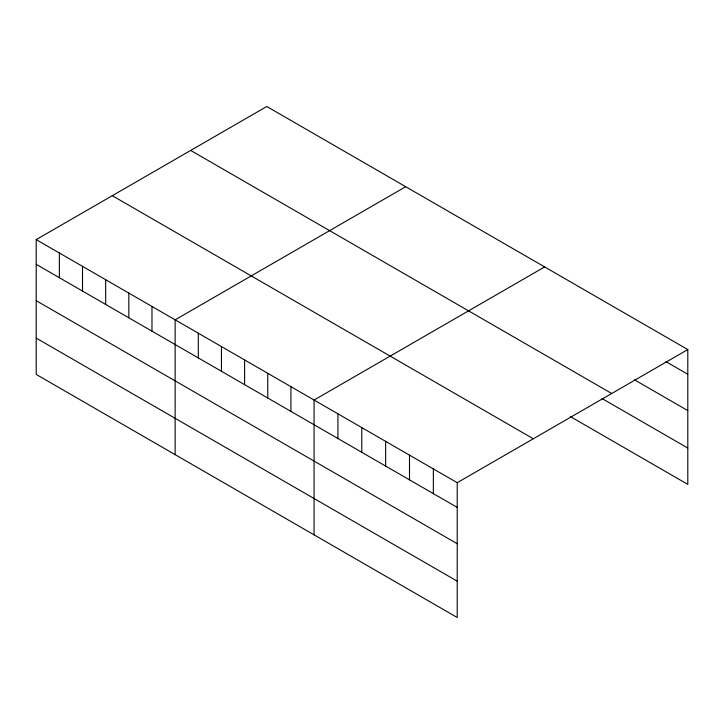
<?xml version="1.0" encoding="UTF-8"?>
<svg xmlns="http://www.w3.org/2000/svg" width="724" height="724" viewBox="0 0 724 724"><rect width="100%" height="100%" fill="white"/><g stroke="black" fill="none" stroke-linecap="round" stroke-linejoin="round"><path stroke-width="1.09" d="M36.2 239.617L457.224 482.691L457.224 617.5L36.2 374.426L36.2 239.617L266.776 106.5L687.8 349.574L687.8 484.383L570.421 416.608M405.712 186.711L175.136 319.836L175.136 454.645M544.656 266.921L314.071 400.046L314.071 534.855M457.224 482.691L687.8 349.574M665.854 361.602L687.8 374.272M634.36 379.756L687.8 410.608M190.684 150.429L611.708 393.503M601.916 398.462L687.8 448.047M112.292 195.688L533.317 438.762M36.2 264.323L457.224 507.397M36.2 300.659L457.224 543.733M36.2 338.099L457.224 581.173M433.359 468.917L433.359 493.623M409.503 455.143L409.503 479.849M385.648 441.368L385.648 466.075M361.792 427.594L361.792 452.301M337.936 413.82L337.936 438.527M290.921 386.679L290.921 411.386M267.762 373.312L267.762 398.01M244.603 359.946L244.603 384.643M221.453 346.57L221.453 371.276M198.295 333.203L198.295 357.909M151.977 306.469L151.977 331.167M128.827 293.093L128.827 317.8M105.668 279.726L105.668 304.433M82.509 266.36L82.509 291.066M59.359 252.993L59.359 277.69"/></g></svg>
